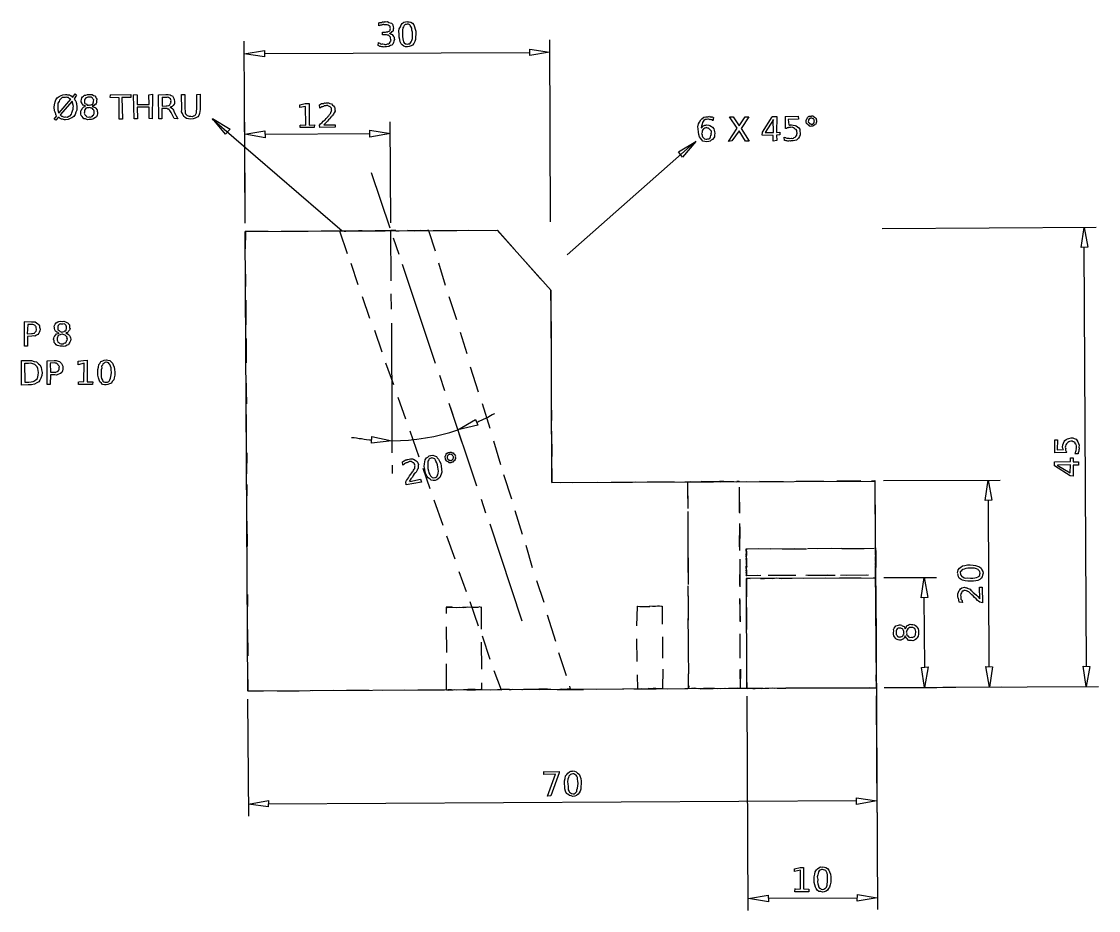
# Model space of a CAD drawing. Header units: millimetres. Extents: x -1 to 471, y -1 to 401.
# Drawn here: x 142 to 275.3, y 167.5 to 277.5 of the extents above; entities that cross this region are included whole.
import ezdxf

# ---------------------------------------------------------------- set-up
doc = ezdxf.new("R2010")
doc.units = ezdxf.units.MM

msp = doc.modelspace()

# ---------------------------------------------------------------- linework, layer by layer
for points in [[(187.55, 276.03), (187.66, 276.02), (187.77, 275.93), (187.9, 275.88), (187.97, 275.75), (188.06, 275.64), (188.14, 275.55), (188.14, 275.4), (188.19, 275.25), (188.13, 275.05), (188.08, 274.91), (187.99, 274.7), (187.88, 274.56), (187.69, 274.52), (187.51, 274.4), (187.22, 274.37), (187, 274.34), (186.9, 274.33), (186.8, 274.36), (186.74, 274.35), (186.62, 274.35), (186.51, 274.39), (186.37, 274.42), (186.32, 274.43), (186.17, 274.51), (186.22, 274.9), (186.27, 274.84), (186.36, 274.81), (186.47, 274.75), (186.57, 274.7), (186.65, 274.72), (186.76, 274.71), (186.9, 274.67), (187, 274.66), (187.17, 274.66), (187.32, 274.75), (187.44, 274.75), (187.57, 274.83), (187.67, 274.95), (187.68, 275.02), (187.77, 275.16), (187.74, 275.27), (187.71, 275.43), (187.68, 275.54), (187.67, 275.58), (187.59, 275.69), (187.46, 275.79), (187.31, 275.8), (187.22, 275.86), (187.06, 275.83), (186.72, 275.85), (186.71, 276.16), (187.09, 276.19), (187.21, 276.21), (187.35, 276.2), (187.41, 276.27), (187.54, 276.3), (187.6, 276.34), (187.65, 276.44), (187.66, 276.51), (187.69, 276.62), (187.65, 276.72), (187.67, 276.87), (187.57, 276.94), (187.52, 276.97), (187.43, 277.04), (187.3, 277.1), (187.22, 277.1), (187.02, 277.09), (186.93, 277.1), (186.89, 277.13), (186.76, 277.13), (186.68, 277.1), (186.62, 277.04), (186.48, 277.03), (186.37, 277), (186.25, 276.96), (186.26, 277.32), (186.38, 277.38), (186.46, 277.39), (186.57, 277.37), (186.72, 277.44), (186.79, 277.46), (186.9, 277.42), (187, 277.49), (187.1, 277.46), (187.32, 277.48), (187.49, 277.39), (187.65, 277.34), (187.81, 277.27), (187.96, 277.15), (187.99, 277.02), (188.05, 276.83), (188.09, 276.66), (188.05, 276.55), (188.05, 276.48), (188.01, 276.39), (187.91, 276.23), (187.84, 276.2), (187.77, 276.08), (187.65, 276.05), (187.56, 276.02)], [(189.79, 277.47), (190.03, 277.45), (190.23, 277.4), (190.41, 277.27), (190.58, 277.07), (190.69, 276.85), (190.74, 276.56), (190.84, 276.29), (190.82, 275.93), (190.81, 275.54), (190.79, 275.27), (190.72, 275.01), (190.6, 274.78), (190.43, 274.57), (190.25, 274.48), (190.02, 274.42), (189.8, 274.36), (189.57, 274.36), (189.36, 274.43), (189.16, 274.6), (189.04, 274.75), (188.9, 274.96), (188.85, 275.25), (188.76, 275.57), (188.79, 275.91), (188.75, 276.29), (188.79, 276.59), (188.92, 276.85), (189.02, 277.1), (189.15, 277.26), (189.35, 277.4), (189.54, 277.44), (189.81, 277.48)], [(189.77, 277.17), (189.65, 277.11), (189.52, 277.11), (189.38, 277), (189.32, 276.83), (189.24, 276.69), (189.19, 276.44), (189.2, 276.18), (189.17, 275.89), (189.19, 275.65), (189.23, 275.36), (189.26, 275.16), (189.31, 274.99), (189.39, 274.85), (189.55, 274.75), (189.63, 274.71), (189.82, 274.68), (189.94, 274.73), (190.09, 274.73), (190.19, 274.85), (190.26, 274.96), (190.34, 275.16), (190.41, 275.4), (190.41, 275.66), (190.43, 275.92), (190.41, 276.19), (190.35, 276.43), (190.33, 276.68), (190.23, 276.87), (190.15, 276.99), (190.08, 277.1), (189.93, 277.16), (189.79, 277.18)], [(169.72, 252.53), (169.61, 275.04)], [(207.5, 252.72), (207.42, 275.22)], [(172.15, 273.54), (204.92, 273.67)], [(146.38, 265.87), (146.3, 265.96), (146.27, 266.06), (146.24, 266.15), (146.2, 266.28), (146.12, 266.45), (146.13, 266.58), (146.06, 266.76), (146.06, 266.9), (146.11, 267.2), (146.18, 267.56), (146.27, 267.82), (146.45, 268.04), (146.69, 268.2), (146.93, 268.35), (147.15, 268.43), (147.48, 268.45), (147.61, 268.47), (147.71, 268.4), (147.87, 268.43), (147.96, 268.41), (148.08, 268.3), (148.19, 268.32), (148.26, 268.22), (148.38, 268.14), (148.68, 268.54), (148.85, 268.36), (148.54, 267.93), (148.62, 267.86), (148.68, 267.71), (148.75, 267.65), (148.78, 267.46), (148.84, 267.34), (148.86, 267.23), (148.87, 267.03), (148.89, 266.93), (148.87, 266.53), (148.77, 266.27), (148.68, 265.99), (148.51, 265.75), (148.26, 265.57), (148.07, 265.48), (147.81, 265.37), (147.48, 265.34), (147.36, 265.33), (147.25, 265.35), (147.12, 265.4), (147, 265.4), (146.92, 265.43), (146.82, 265.49), (146.7, 265.6), (146.57, 265.61), (146.29, 265.28), (146.07, 265.42), (146.39, 265.82)], [(148.14, 267.88), (148.05, 267.9), (147.98, 267.97), (147.88, 267.99), (147.83, 268.07), (147.77, 268.07), (147.67, 268.1), (147.56, 268.15), (147.44, 268.09), (147.26, 268.1), (147.08, 268.07), (146.93, 267.95), (146.74, 267.77), (146.69, 267.58), (146.55, 267.38), (146.55, 267.19), (146.51, 266.88), (146.54, 266.76), (146.53, 266.65), (146.54, 266.56), (146.56, 266.45), (146.56, 266.37), (146.59, 266.32), (146.64, 266.19), (146.68, 266.18), (148.14, 267.89)], [(149.99, 267.03), (149.86, 267.04), (149.77, 267.09), (149.67, 267.15), (149.57, 267.26), (149.51, 267.36), (149.49, 267.43), (149.43, 267.55), (149.42, 267.69), (149.46, 267.84), (149.48, 268.03), (149.59, 268.17), (149.71, 268.25), (149.81, 268.37), (150, 268.39), (150.21, 268.44), (150.38, 268.47), (150.63, 268.46), (150.78, 268.44), (150.96, 268.35), (151.12, 268.3), (151.23, 268.15), (151.26, 268.01), (151.35, 267.9), (151.33, 267.67), (151.33, 267.55), (151.31, 267.43), (151.27, 267.35), (151.21, 267.23), (151.12, 267.21), (151.02, 267.11), (150.92, 267.09), (150.78, 267.01), (150.92, 266.98), (151.04, 266.88), (151.16, 266.84), (151.25, 266.78), (151.36, 266.62), (151.4, 266.56), (151.4, 266.38), (151.44, 266.27), (151.42, 266.07), (151.4, 265.9), (151.3, 265.69), (151.18, 265.6), (150.99, 265.5), (150.85, 265.42), (150.68, 265.38), (150.39, 265.38), (150.2, 265.34), (149.97, 265.44), (149.76, 265.47), (149.65, 265.59), (149.53, 265.74), (149.43, 265.88), (149.37, 266.03), (149.39, 266.24), (149.36, 266.39), (149.43, 266.53), (149.49, 266.62), (149.54, 266.74), (149.62, 266.81), (149.75, 266.92), (149.88, 266.98), (149.96, 266.98)], [(149.87, 267.65), (149.82, 267.58), (149.85, 267.44), (149.89, 267.33), (150, 267.31), (150.07, 267.25), (150.17, 267.16), (150.31, 267.13), (150.37, 267.18), (150.51, 267.16), (150.62, 267.18), (150.75, 267.22), (150.84, 267.27), (150.89, 267.36), (150.9, 267.42), (150.93, 267.57), (150.95, 267.65), (150.97, 267.79), (150.89, 267.89), (150.85, 267.94), (150.82, 267.99), (150.76, 268.05), (150.65, 268.12), (150.54, 268.12), (150.38, 268.13), (150.25, 268.14), (150.14, 268.09), (150.05, 268.06), (150, 268.03), (149.95, 267.94), (149.88, 267.88), (149.83, 267.74), (149.81, 267.68)], [(153.01, 268.42), (155.57, 268.47), (155.57, 268.1), (154.47, 268.08), (154.52, 265.42), (154.1, 265.4), (154.1, 268.06), (153, 268.08), (153.03, 268.4)], [(155.9, 268.48), (156.33, 268.43), (156.33, 267.24), (157.83, 267.21), (157.8, 268.43), (158.24, 268.49), (158.21, 265.45), (157.84, 265.48), (157.82, 266.88), (156.34, 266.9), (156.38, 265.46), (155.96, 265.47), (155.9, 268.42)], [(160.43, 266.84), (160.5, 266.88), (160.6, 266.78), (160.66, 266.76), (160.7, 266.72), (160.77, 266.63), (160.86, 266.53), (160.87, 266.39), (160.94, 266.29), (161.39, 265.45), (160.92, 265.5), (160.54, 266.24), (160.49, 266.34), (160.41, 266.48), (160.31, 266.58), (160.29, 266.65), (160.16, 266.66), (160.07, 266.72), (159.96, 266.71), (159.88, 266.73), (159.42, 266.74), (159.41, 265.47), (159.05, 265.44), (158.99, 268.43), (159.91, 268.46), (160.18, 268.44), (160.42, 268.42), (160.56, 268.33), (160.71, 268.29), (160.8, 268.15), (160.9, 267.98), (160.92, 267.84), (160.97, 267.58), (160.96, 267.47), (160.96, 267.32), (160.91, 267.25), (160.81, 267.11), (160.76, 267.07), (160.66, 266.97), (160.56, 266.94), (160.43, 266.91)], [(159.46, 268.11), (159.45, 267.03), (159.94, 267.06), (160.07, 267.07), (160.22, 267.11), (160.31, 267.12), (160.41, 267.17), (160.44, 267.26), (160.49, 267.35), (160.56, 267.47), (160.52, 267.59), (160.55, 267.73), (160.51, 267.82), (160.46, 267.93), (160.35, 268.02), (160.27, 268.07), (160.18, 268.08), (160.1, 268.13), (159.98, 268.1), (159.46, 268.1)], [(161.82, 268.48), (162.24, 268.48), (162.26, 266.67), (162.27, 266.45), (162.27, 266.21), (162.33, 266.07), (162.45, 265.93), (162.54, 265.88), (162.66, 265.83), (162.79, 265.76), (163.01, 265.77), (163.2, 265.74), (163.33, 265.83), (163.47, 265.88), (163.58, 265.94), (163.67, 266.12), (163.7, 266.21), (163.7, 266.44), (163.75, 266.65), (163.75, 268.47), (164.16, 268.52), (164.13, 266.6), (164.09, 266.35), (164.08, 266.11), (163.99, 265.88), (163.86, 265.7), (163.68, 265.6), (163.53, 265.53), (163.28, 265.44), (162.98, 265.4), (162.71, 265.45), (162.47, 265.51), (162.3, 265.6), (162.17, 265.72), (162.04, 265.9), (161.95, 266.11), (161.83, 266.3), (161.86, 266.6), (161.82, 268.46)], [(148.3, 267.65), (146.81, 265.96), (146.88, 265.89), (146.99, 265.8), (147.08, 265.8), (147.13, 265.75), (147.22, 265.67), (147.28, 265.68), (147.41, 265.67), (147.5, 265.7), (147.7, 265.67), (147.9, 265.76), (148.07, 265.83), (148.21, 266.03), (148.26, 266.19), (148.34, 266.42), (148.42, 266.63), (148.43, 266.87), (148.45, 267.03), (148.41, 267.12), (148.38, 267.19), (148.42, 267.29), (148.34, 267.43), (148.34, 267.46), (148.3, 267.58), (148.28, 267.63)], [(150.4, 266.81), (150.23, 266.83), (150.11, 266.83), (150.07, 266.75), (149.94, 266.69), (149.89, 266.57), (149.84, 266.52), (149.82, 266.37), (149.81, 266.27), (149.79, 266.16), (149.81, 266.05), (149.9, 265.89), (149.98, 265.85), (150.02, 265.79), (150.13, 265.7), (150.3, 265.67), (150.44, 265.71), (150.54, 265.65), (150.67, 265.71), (150.79, 265.74), (150.88, 265.85), (150.93, 265.91), (150.98, 266.03), (151.03, 266.1), (151.02, 266.28), (151.03, 266.39), (150.97, 266.52), (150.92, 266.59), (150.83, 266.72), (150.76, 266.75), (150.65, 266.77), (150.51, 266.84), (150.38, 266.82)], [(176.53, 264.72), (177.21, 264.68), (177.19, 266.98), (176.49, 266.87), (176.49, 267.19), (177.15, 267.35), (177.62, 267.34), (177.62, 264.67), (178.28, 264.7), (178.24, 264.39), (176.51, 264.37), (176.54, 264.67)], [(179.47, 264.69), (180.87, 264.71), (180.85, 264.4), (178.95, 264.38), (178.91, 264.68), (179.04, 264.84), (179.25, 265.01), (179.37, 265.15), (179.6, 265.31), (179.74, 265.51), (179.93, 265.71), (179.99, 265.78), (180.06, 265.84), (180.17, 266), (180.26, 266.09), (180.33, 266.18), (180.33, 266.27), (180.36, 266.3), (180.38, 266.43), (180.44, 266.43), (180.41, 266.52), (180.41, 266.69), (180.38, 266.78), (180.35, 266.82), (180.23, 266.92), (180.15, 266.97), (180.04, 267.01), (179.95, 267.09), (179.79, 267.11), (179.7, 267.07), (179.61, 267.04), (179.5, 267.05), (179.42, 266.98), (179.28, 266.94), (179.21, 266.92), (179.08, 266.87), (178.95, 266.79), (178.93, 267.2), (179.04, 267.27), (179.16, 267.33), (179.32, 267.34), (179.4, 267.34), (179.54, 267.42), (179.64, 267.39), (179.74, 267.43), (179.78, 267.45), (180.01, 267.43), (180.21, 267.33), (180.4, 267.31), (180.54, 267.16), (180.64, 267.05), (180.75, 266.89), (180.8, 266.78), (180.82, 266.56), (180.84, 266.46), (180.84, 266.4), (180.76, 266.29), (180.77, 266.2), (180.7, 266.16), (180.64, 266.04), (180.57, 265.91), (180.49, 265.85), (180.46, 265.8), (180.41, 265.69), (180.29, 265.6), (180.22, 265.48), (180.04, 265.34), (179.89, 265.17), (179.7, 264.94), (179.44, 264.7)], [(165.64, 265.46), (181.7, 251.58)], [(227.66, 265.62), (227.6, 265.22), (227.59, 265.28), (227.51, 265.33), (227.41, 265.34), (227.31, 265.38), (227.23, 265.34), (227.18, 265.37), (227.05, 265.41), (226.98, 265.4), (226.81, 265.36), (226.66, 265.35), (226.49, 265.23), (226.4, 265.12), (226.32, 264.99), (226.26, 264.8), (226.2, 264.56), (226.15, 264.33), (226.25, 264.36), (226.26, 264.43), (226.35, 264.54), (226.45, 264.58), (226.52, 264.62), (226.62, 264.66), (226.73, 264.68), (226.84, 264.7), (227.09, 264.66), (227.22, 264.61), (227.41, 264.49), (227.56, 264.4), (227.71, 264.22), (227.77, 264.05), (227.81, 263.85), (227.84, 263.67), (227.81, 263.42), (227.79, 263.22), (227.7, 263.09), (227.57, 262.89), (227.4, 262.79), (227.25, 262.68), (227.08, 262.65), (226.84, 262.59), (226.6, 262.65), (226.34, 262.7), (226.21, 262.85), (226.07, 263.04), (225.94, 263.22), (225.85, 263.51), (225.8, 263.81), (225.76, 264.2), (225.75, 264.48), (225.81, 264.82), (225.93, 265.05), (226.11, 265.34), (226.24, 265.47), (226.46, 265.65), (226.74, 265.7), (226.99, 265.71), (227.1, 265.72), (227.16, 265.76), (227.21, 265.71), (227.29, 265.7), (227.41, 265.71), (227.45, 265.64), (227.55, 265.68), (227.64, 265.6)], [(229.67, 265.7), (230.1, 265.69), (230.86, 264.57), (231.6, 265.68), (232.04, 265.69), (231.08, 264.27), (232.08, 262.7), (231.65, 262.7), (230.84, 263.97), (229.96, 262.71), (229.54, 262.66), (230.61, 264.31), (229.66, 265.7)], [(234.94, 265.75), (235.5, 265.74), (235.48, 263.77), (235.89, 263.8), (235.88, 263.45), (235.49, 263.42), (235.52, 262.76), (235.07, 262.69), (235.05, 263.4), (233.7, 263.43), (233.75, 263.82), (234.95, 265.7)], [(235.11, 265.35), (234.05, 263.75), (235.1, 263.77), (235.07, 265.38)], [(236.56, 265.72), (238.14, 265.77), (238.2, 265.42), (236.93, 265.37), (236.98, 264.69), (237.01, 264.7), (237.02, 264.71), (237.1, 264.67), (237.17, 264.68), (237.17, 264.69), (237.19, 264.7), (237.27, 264.69), (237.33, 264.7), (237.53, 264.68), (237.78, 264.64), (237.91, 264.57), (238.08, 264.44), (238.23, 264.33), (238.34, 264.16), (238.36, 263.91), (238.41, 263.69), (238.39, 263.49), (238.32, 263.26), (238.21, 263.07), (238.1, 262.97), (237.95, 262.8), (237.74, 262.75), (237.52, 262.71), (237.25, 262.71), (237.19, 262.67), (237.06, 262.71), (236.94, 262.69), (236.86, 262.68), (236.76, 262.73), (236.65, 262.73), (236.55, 262.77), (236.45, 262.78), (236.44, 263.2), (236.58, 263.15), (236.63, 263.11), (236.77, 263.06), (236.81, 263.04), (236.96, 263.05), (237.01, 263.05), (237.12, 263), (237.27, 263.05), (237.42, 263.01), (237.58, 263.06), (237.66, 263.13), (237.8, 263.17), (237.87, 263.28), (237.97, 263.42), (237.99, 263.55), (238.02, 263.69), (237.97, 263.87), (237.97, 263.99), (237.91, 264.12), (237.8, 264.18), (237.71, 264.27), (237.58, 264.35), (237.41, 264.4), (237.22, 264.39), (237.17, 264.4), (237.09, 264.38), (236.97, 264.38), (236.93, 264.35), (236.82, 264.34), (236.72, 264.26), (236.65, 264.26), (236.57, 264.25), (236.59, 265.75)], [(239.77, 265.84), (239.84, 265.8), (239.89, 265.82), (239.95, 265.81), (240.05, 265.73), (240.12, 265.71), (240.11, 265.67), (240.19, 265.65), (240.23, 265.62), (240.29, 265.57), (240.3, 265.53), (240.38, 265.49), (240.38, 265.42), (240.43, 265.37), (240.39, 265.28), (240.43, 265.25), (240.41, 265.2), (240.44, 265.07), (240.39, 264.95), (240.32, 264.79), (240.21, 264.73), (240.16, 264.66), (240.03, 264.59), (239.91, 264.56), (239.75, 264.55), (239.65, 264.52), (239.52, 264.6), (239.45, 264.65), (239.32, 264.73), (239.28, 264.84), (239.18, 264.88), (239.14, 265.06), (239.13, 265.17), (239.15, 265.26), (239.22, 265.43), (239.27, 265.49), (239.31, 265.62), (239.44, 265.73), (239.53, 265.79), (239.64, 265.79), (239.75, 265.78)], [(239.8, 265.55), (239.69, 265.55), (239.64, 265.5), (239.56, 265.5), (239.51, 265.44), (239.44, 265.34), (239.43, 265.32), (239.42, 265.21), (239.38, 265.14), (239.4, 265.1), (239.45, 265), (239.5, 264.96), (239.54, 264.9), (239.54, 264.85), (239.64, 264.82), (239.68, 264.82), (239.76, 264.8), (239.89, 264.79), (239.96, 264.81), (240.03, 264.83), (240.07, 264.92), (240.13, 264.96), (240.14, 265.03), (240.14, 265.12), (240.19, 265.19), (240.14, 265.25), (240.15, 265.33), (240.09, 265.37), (240.04, 265.43), (239.99, 265.47), (239.93, 265.5), (239.83, 265.54), (239.81, 265.57)], [(169.72, 252.52), (169.69, 265.02)], [(187.76, 252.58), (187.65, 265.09)], [(226.82, 264.37), (226.72, 264.35), (226.6, 264.28), (226.48, 264.21), (226.41, 264.19), (226.31, 264.03), (226.28, 263.96), (226.27, 263.77), (226.2, 263.61), (226.27, 263.51), (226.29, 263.36), (226.3, 263.24), (226.41, 263.15), (226.47, 263.05), (226.58, 262.98), (226.72, 262.94), (226.85, 262.92), (226.97, 262.99), (227.11, 262.99), (227.2, 263.06), (227.27, 263.11), (227.32, 263.24), (227.35, 263.39), (227.44, 263.5), (227.39, 263.62), (227.42, 263.82), (227.41, 263.92), (227.32, 264.04), (227.24, 264.14), (227.15, 264.22), (227.05, 264.29), (226.97, 264.31), (226.83, 264.35)], [(172.2, 263.56), (185.19, 263.63)], [(225.47, 262.69), (209.58, 248.63)], [(185.32, 258.82), (187.63, 251.95)], [(248.56, 251.89), (275.05, 252.03)], [(170.04, 194.67), (169.7, 251.52)], [(169.71, 251.49), (200.95, 251.68)], [(169.75, 251.48), (169.71, 249.38)], [(169.72, 251.55), (172.54, 251.55)], [(174.17, 251.56), (177.46, 251.55)], [(179.13, 251.59), (182.19, 251.58)], [(181.32, 251.58), (181.53, 251.59), (181.98, 251.55), (182.16, 251.55)], [(181.38, 251.58), (182.32, 248.79)], [(184.21, 251.57), (183.72, 251.61), (182.73, 251.55), (181.95, 251.54), (181.48, 251.6), (181.43, 251.55)], [(183.61, 251.59), (186.59, 251.61)], [(183.78, 251.61), (184.97, 251.58), (186.28, 251.58), (187.05, 251.59)], [(188.38, 251.64), (187.74, 251.62), (186.34, 251.59), (185.81, 251.61)], [(187.71, 251.61), (187.75, 245.42)], [(188.02, 250.73), (188.73, 248.71)], [(188.3, 251.6), (191.42, 251.62)], [(188.42, 251.6), (188.76, 251.59), (189.75, 251.64), (190.66, 251.61), (191.21, 251.63)], [(192.44, 251.62), (192.27, 251.63), (191.94, 251.6), (191.41, 251.65), (190.65, 251.59), (189.83, 251.62)], [(192.42, 251.65), (193.22, 249.11)], [(193, 251.63), (195.89, 251.64)], [(197.41, 251.67), (200.75, 251.65)], [(200.91, 251.67), (207.57, 244.2)], [(200.93, 251.66), (203.14, 249.2)], [(273.84, 197.7), (273.53, 249.57)], [(204.05, 248.16), (206.25, 245.67)], [(169.73, 247.81), (169.77, 244.72)], [(182.79, 247.58), (183.66, 244.93)], [(189.16, 247.47), (193.24, 235.22)], [(193.65, 247.62), (194.46, 244.88)], [(207.6, 241.67), (207.55, 244.19)], [(207.68, 220.46), (207.59, 244.22)], [(169.78, 243), (169.79, 239.95)], [(184.2, 243.45), (185.12, 240.78)], [(187.75, 243.79), (187.78, 241.89)], [(194.9, 243.46), (195.85, 240.61)], [(142.36, 240.35), (143.28, 240.34), (143.51, 240.33), (143.74, 240.31), (143.89, 240.21), (144.07, 240.07), (144.13, 240), (144.25, 239.84), (144.27, 239.65), (144.33, 239.43), (144.32, 239.23), (144.21, 239.02), (144.16, 238.91), (144.04, 238.77), (143.88, 238.69), (143.7, 238.56), (143.5, 238.58), (143.32, 238.54), (142.78, 238.52), (142.76, 237.32), (142.4, 237.33), (142.4, 240.32)], [(142.8, 240.01), (142.74, 238.86), (143.27, 238.89), (143.4, 238.9), (143.55, 238.91), (143.66, 238.93), (143.7, 239), (143.82, 239.12), (143.85, 239.18), (143.9, 239.33), (143.87, 239.41), (143.85, 239.57), (143.85, 239.71), (143.76, 239.79), (143.74, 239.87), (143.64, 239.9), (143.56, 239.95), (143.45, 240), (143.29, 240), (142.8, 239.98)], [(146.63, 238.95), (146.56, 239.01), (146.42, 239.06), (146.3, 239.13), (146.25, 239.18), (146.19, 239.25), (146.17, 239.35), (146.1, 239.52), (146.13, 239.61), (146.09, 239.78), (146.16, 239.96), (146.22, 240.05), (146.34, 240.19), (146.52, 240.32), (146.67, 240.38), (146.85, 240.4), (147.09, 240.38), (147.27, 240.41), (147.46, 240.32), (147.65, 240.26), (147.79, 240.18), (147.85, 240.09), (147.98, 239.97), (147.98, 239.78), (147.99, 239.59), (148.04, 239.5), (148, 239.37), (147.97, 239.28), (147.86, 239.16), (147.81, 239.1), (147.71, 239.01), (147.57, 238.98), (147.5, 238.93), (147.6, 238.89), (147.7, 238.87), (147.84, 238.76), (147.96, 238.65), (148.01, 238.57), (148.05, 238.49), (148.08, 238.33), (148.13, 238.2), (148.09, 237.99), (148, 237.81), (147.94, 237.68), (147.83, 237.5), (147.68, 237.44), (147.49, 237.32), (147.27, 237.28), (147.1, 237.32), (146.8, 237.33), (146.66, 237.37), (146.46, 237.4), (146.31, 237.49), (146.2, 237.65), (146.09, 237.79), (146.07, 237.97), (146.01, 238.17), (146.04, 238.3), (146.09, 238.47), (146.16, 238.54), (146.19, 238.69), (146.27, 238.73), (146.36, 238.86), (146.51, 238.89), (146.69, 238.93)], [(146.52, 239.56), (146.54, 239.48), (146.55, 239.34), (146.6, 239.29), (146.68, 239.24), (146.76, 239.18), (146.82, 239.15), (146.96, 239.1), (147.03, 239.06), (147.16, 239.11), (147.31, 239.12), (147.38, 239.2), (147.5, 239.21), (147.57, 239.29), (147.56, 239.38), (147.61, 239.47), (147.62, 239.62), (147.61, 239.7), (147.56, 239.82), (147.55, 239.86), (147.5, 239.92), (147.38, 240.04), (147.31, 240.07), (147.15, 240.06), (147.06, 240.05), (146.92, 240.05), (146.81, 240.08), (146.73, 240.03), (146.66, 239.95), (146.57, 239.87), (146.51, 239.77), (146.55, 239.67), (146.51, 239.57)], [(187.81, 240.16), (187.85, 227.35)], [(207.61, 237.01), (207.61, 240.38)], [(147.09, 238.8), (146.92, 238.77), (146.82, 238.71), (146.67, 238.69), (146.59, 238.64), (146.51, 238.52), (146.5, 238.43), (146.44, 238.29), (146.45, 238.2), (146.44, 238.04), (146.48, 237.96), (146.55, 237.82), (146.61, 237.78), (146.68, 237.73), (146.78, 237.66), (146.94, 237.62), (147.09, 237.6), (147.24, 237.62), (147.3, 237.68), (147.45, 237.71), (147.51, 237.74), (147.59, 237.88), (147.62, 237.96), (147.69, 238.04), (147.71, 238.22), (147.66, 238.33), (147.67, 238.43), (147.61, 238.51), (147.51, 238.6), (147.43, 238.67), (147.3, 238.72), (147.17, 238.76), (147.06, 238.8)], [(185.71, 239.29), (186.63, 236.6)], [(196.32, 239.04), (197.14, 236.41)], [(169.83, 238.28), (169.82, 235.26)], [(142.04, 235.53), (142.87, 235.53), (143.26, 235.53), (143.62, 235.42), (143.89, 235.36), (144.12, 235.14), (144.29, 234.99), (144.46, 234.72), (144.52, 234.4), (144.58, 234.06), (144.53, 233.7), (144.44, 233.36), (144.3, 233.12), (144.16, 232.9), (143.93, 232.77), (143.65, 232.6), (143.29, 232.54), (142.87, 232.55), (142.05, 232.49), (142.04, 235.53)], [(142.41, 235.22), (142.46, 232.87), (142.96, 232.88), (143.23, 232.89), (143.46, 232.93), (143.66, 233.03), (143.85, 233.18), (144, 233.3), (144.07, 233.52), (144.09, 233.74), (144.12, 234.05), (144.11, 234.29), (144.04, 234.57), (143.97, 234.77), (143.82, 234.91), (143.67, 235.05), (143.44, 235.13), (143.19, 235.2), (142.91, 235.19), (142.43, 235.17)], [(145.23, 235.51), (146.09, 235.56), (146.31, 235.54), (146.56, 235.46), (146.75, 235.42), (146.87, 235.29), (147, 235.19), (147.08, 235.01), (147.13, 234.83), (147.14, 234.67), (147.14, 234.47), (147.09, 234.25), (147.01, 234.07), (146.87, 233.95), (146.72, 233.9), (146.55, 233.82), (146.36, 233.74), (146.14, 233.78), (145.61, 233.78), (145.59, 232.57), (145.22, 232.56), (145.23, 235.52)], [(145.6, 235.18), (145.64, 234.09), (146.14, 234.08), (146.22, 234.07), (146.38, 234.14), (146.47, 234.17), (146.58, 234.23), (146.61, 234.34), (146.7, 234.4), (146.69, 234.49), (146.7, 234.67), (146.73, 234.81), (146.67, 234.9), (146.59, 234.96), (146.52, 235.08), (146.48, 235.11), (146.37, 235.2), (146.24, 235.21), (146.13, 235.24), (145.6, 235.2)], [(149.13, 232.89), (149.75, 232.93), (149.78, 235.2), (149.06, 235.02), (149.04, 235.45), (149.72, 235.56), (150.18, 235.57), (150.15, 232.89), (150.86, 232.89), (150.84, 232.57), (149.1, 232.58), (149.1, 232.91)], [(152.54, 235.62), (152.73, 235.6), (152.96, 235.54), (153.15, 235.38), (153.29, 235.2), (153.36, 235), (153.49, 234.72), (153.55, 234.45), (153.58, 234.11), (153.57, 233.72), (153.49, 233.38), (153.44, 233.17), (153.27, 232.93), (153.18, 232.73), (152.93, 232.64), (152.73, 232.57), (152.51, 232.53), (152.3, 232.55), (152.06, 232.58), (151.92, 232.73), (151.73, 232.9), (151.66, 233.15), (151.56, 233.4), (151.47, 233.72), (151.47, 234.05), (151.48, 234.41), (151.55, 234.71), (151.6, 235.04), (151.72, 235.19), (151.85, 235.42), (152.08, 235.51), (152.25, 235.57), (152.5, 235.61)], [(152.48, 235.32), (152.35, 235.3), (152.26, 235.21), (152.1, 235.12), (152.05, 234.97), (151.95, 234.85), (151.96, 234.59), (151.88, 234.39), (151.89, 234.07), (151.89, 233.8), (151.91, 233.51), (151.95, 233.32), (152.06, 233.13), (152.1, 232.98), (152.24, 232.92), (152.34, 232.85), (152.5, 232.86), (152.67, 232.86), (152.83, 232.95), (152.9, 233), (152.96, 233.17), (153.03, 233.35), (153.08, 233.57), (153.12, 233.76), (153.17, 234.04), (153.13, 234.39), (153.14, 234.63), (153.06, 234.83), (152.96, 235.04), (152.9, 235.12), (152.78, 235.25), (152.68, 235.31), (152.5, 235.32)], [(187.08, 235.26), (188.08, 232.56)], [(197.58, 234.78), (198.56, 231.67)], [(207.62, 232.26), (207.61, 235.66)], [(169.79, 233.64), (169.86, 230.18)], [(193.76, 233.71), (194.37, 231.82)], [(188.6, 230.99), (189.57, 228.31)], [(207.65, 228.14), (207.64, 230.75)], [(194.91, 230.25), (198.36, 220.05)], [(195.09, 229.8), (196.48, 225.53)], [(199.04, 230.23), (199.99, 227.17)], [(169.83, 228.85), (169.85, 225.59)], [(187.87, 228.61), (187.88, 224.13)], [(198.37, 227.89), (198.63, 228.03), (198.96, 228.15), (199.19, 228.3), (199.48, 228.41), (199.76, 228.54), (200.07, 228.72), (200.3, 228.86), (200.6, 229)], [(187.86, 225.62), (188.93, 225.64), (189.92, 225.67), (190.97, 225.83), (192.04, 225.98), (193.05, 226.15), (194.04, 226.37), (195.04, 226.63), (196.04, 226.95)], [(190.11, 226.83), (191.19, 223.62)], [(207.7, 223.68), (207.65, 226.79)], [(182.87, 226.03), (183.2, 226.02), (183.5, 225.96), (183.82, 225.88), (184.1, 225.89), (184.43, 225.82), (184.72, 225.77), (185.09, 225.73), (185.35, 225.71)], [(187.88, 226.1), (187.87, 224.31)], [(200.43, 225.59), (201.32, 222.69)], [(269.9, 224.13), (269.9, 225.73), (270.23, 225.74), (270.19, 224.48), (270.98, 224.52), (270.95, 224.57), (270.95, 224.58), (270.91, 224.64), (270.91, 224.71), (270.9, 224.7), (270.88, 224.79), (270.88, 224.8), (270.85, 224.84), (270.91, 225.1), (270.99, 225.31), (271.06, 225.51), (271.15, 225.64), (271.3, 225.75), (271.48, 225.85), (271.67, 225.91), (271.92, 225.96), (272.16, 225.96), (272.32, 225.91), (272.54, 225.82), (272.66, 225.69), (272.78, 225.47), (272.85, 225.29), (272.92, 225.08), (272.9, 224.83), (272.91, 224.71), (272.92, 224.6), (272.9, 224.49), (272.89, 224.4), (272.87, 224.3), (272.85, 224.25), (272.82, 224.13), (272.79, 224), (272.41, 223.98), (272.46, 224.08), (272.48, 224.2), (272.53, 224.29), (272.55, 224.41), (272.55, 224.46), (272.59, 224.6), (272.56, 224.69), (272.59, 224.79), (272.58, 224.98), (272.57, 225.13), (272.45, 225.25), (272.44, 225.38), (272.27, 225.46), (272.2, 225.46), (272.08, 225.56), (271.88, 225.58), (271.73, 225.53), (271.66, 225.5), (271.54, 225.41), (271.44, 225.31), (271.35, 225.23), (271.28, 225.12), (271.23, 224.96), (271.21, 224.8), (271.25, 224.71), (271.26, 224.66), (271.24, 224.55), (271.25, 224.45), (271.28, 224.36), (271.31, 224.31), (271.37, 224.2), (271.4, 224.14), (269.91, 224.13)], [(169.91, 224.12), (169.87, 221.53)], [(195.02, 224.15), (195.08, 224.2), (195.13, 224.22), (195.19, 224.22), (195.28, 224.14), (195.34, 224.18), (195.34, 224.11), (195.44, 224.11), (195.45, 224.1), (195.53, 224.01), (195.55, 223.95), (195.6, 223.95), (195.68, 223.9), (195.68, 223.86), (195.7, 223.8), (195.74, 223.73), (195.7, 223.63), (195.76, 223.5), (195.76, 223.4), (195.67, 223.31), (195.66, 223.17), (195.55, 223.12), (195.43, 222.98), (195.32, 222.96), (195.17, 222.89), (195.05, 222.9), (194.96, 222.9), (194.85, 222.99), (194.72, 223.05), (194.6, 223.13), (194.6, 223.21), (194.5, 223.34), (194.49, 223.42), (194.45, 223.59), (194.46, 223.69), (194.54, 223.79), (194.59, 223.94), (194.68, 224.06), (194.77, 224.08), (194.84, 224.17), (194.99, 224.17)], [(195.05, 223.93), (194.95, 223.94), (194.89, 223.86), (194.85, 223.83), (194.77, 223.8), (194.76, 223.7), (194.73, 223.62), (194.73, 223.55), (194.73, 223.5), (194.74, 223.39), (194.78, 223.32), (194.83, 223.3), (194.91, 223.26), (194.92, 223.18), (195.02, 223.18), (195.09, 223.2), (195.14, 223.16), (195.23, 223.19), (195.31, 223.21), (195.36, 223.3), (195.41, 223.29), (195.44, 223.42), (195.51, 223.5), (195.48, 223.54), (195.5, 223.64), (195.46, 223.68), (195.41, 223.74), (195.39, 223.81), (195.31, 223.89), (195.23, 223.91), (195.23, 223.96), (195.09, 223.9), (195.01, 223.93)], [(187.91, 222.59), (187.89, 221.58)], [(190.08, 220.58), (191.43, 220.87), (191.53, 220.47), (189.64, 220.17), (189.59, 220.54), (189.68, 220.68), (189.79, 220.86), (189.91, 221.04), (190.07, 221.26), (190.23, 221.47), (190.32, 221.65), (190.44, 221.77), (190.51, 221.86), (190.55, 221.96), (190.62, 222.08), (190.7, 222.16), (190.7, 222.27), (190.71, 222.34), (190.73, 222.42), (190.75, 222.52), (190.7, 222.61), (190.71, 222.66), (190.64, 222.81), (190.59, 222.9), (190.51, 222.9), (190.37, 222.97), (190.29, 223.05), (190.2, 223.04), (190.03, 223.03), (189.96, 222.97), (189.87, 222.97), (189.73, 222.89), (189.65, 222.9), (189.55, 222.84), (189.44, 222.75), (189.35, 222.66), (189.24, 222.59), (189.18, 222.99), (189.31, 223.1), (189.41, 223.11), (189.52, 223.2), (189.58, 223.26), (189.72, 223.26), (189.78, 223.28), (189.86, 223.31), (189.99, 223.32), (190.16, 223.38), (190.42, 223.37), (190.55, 223.35), (190.76, 223.21), (190.86, 223.11), (191, 223.03), (191.07, 222.87), (191.15, 222.69), (191.12, 222.55), (191.11, 222.48), (191.12, 222.41), (191.14, 222.29), (191.11, 222.2), (191.05, 222.11), (190.99, 221.99), (190.96, 221.88), (190.9, 221.81), (190.86, 221.73), (190.78, 221.66), (190.64, 221.52), (190.52, 221.33), (190.41, 221.11), (190.22, 220.91), (190.03, 220.57)], [(192.66, 223.8), (192.94, 223.83), (193.14, 223.74), (193.38, 223.65), (193.49, 223.51), (193.66, 223.34), (193.78, 223.07), (193.91, 222.79), (193.98, 222.45), (194.03, 222.08), (194.05, 221.74), (193.97, 221.48), (193.9, 221.27), (193.8, 221.06), (193.61, 220.9), (193.45, 220.79), (193.24, 220.7), (192.98, 220.69), (192.72, 220.74), (192.59, 220.86), (192.37, 221.02), (192.22, 221.21), (192.08, 221.47), (192, 221.73), (191.94, 222.08), (191.88, 222.43), (191.9, 222.76), (191.95, 223.02), (191.99, 223.26), (192.14, 223.5), (192.3, 223.6), (192.49, 223.73), (192.68, 223.8)], [(192.77, 223.47), (192.62, 223.41), (192.48, 223.34), (192.43, 223.26), (192.34, 223.07), (192.33, 222.91), (192.3, 222.68), (192.31, 222.47), (192.34, 222.16), (192.42, 221.88), (192.45, 221.66), (192.57, 221.45), (192.66, 221.27), (192.78, 221.13), (192.85, 221.07), (192.99, 221.04), (193.19, 221.07), (193.26, 221.08), (193.45, 221.16), (193.49, 221.27), (193.55, 221.41), (193.58, 221.59), (193.66, 221.84), (193.58, 222.11), (193.57, 222.36), (193.5, 222.62), (193.43, 222.9), (193.33, 223.09), (193.28, 223.23), (193.18, 223.36), (193.05, 223.43), (192.93, 223.47), (192.72, 223.5)], [(269.89, 222.53), (269.86, 223.02), (271.84, 223.06), (271.86, 223.49), (272.18, 223.5), (272.2, 223.01), (272.86, 223.01), (272.86, 222.61), (272.2, 222.61), (272.18, 221.25), (271.83, 221.29), (269.87, 222.5)], [(270.21, 222.61), (271.83, 221.64), (271.86, 222.64), (270.26, 222.61)], [(191.69, 222.21), (192.57, 219.69)], [(201.7, 221.44), (202.66, 218.44)], [(207.7, 220.44), (207.71, 222.16)], [(169.92, 220.18), (169.89, 217.34)], [(207.67, 220.43), (247.67, 220.63)], [(207.67, 220.47), (208.8, 220.46)], [(210.26, 220.45), (213.36, 220.5)], [(215.03, 220.49), (218.05, 220.54)], [(219.47, 220.51), (222.86, 220.53)], [(224.11, 220.51), (226.87, 220.53)], [(224.47, 220.54), (224.57, 220.53), (224.78, 220.58), (225.18, 220.53), (225.72, 220.53), (226.28, 220.57), (226.97, 220.54), (227.05, 220.53)], [(224.51, 218.45), (224.48, 220.53)], [(224.54, 217.22), (224.5, 220.44)], [(228.95, 220.58), (228.41, 220.59), (227.69, 220.54), (226.95, 220.54), (226.28, 220.53), (226.16, 220.56)], [(228.53, 220.53), (231.75, 220.58)], [(228.67, 220.56), (229.11, 220.59), (229.7, 220.58), (230.17, 220.59), (230.55, 220.55), (230.81, 220.59), (230.86, 220.6)], [(230.89, 220.55), (230.83, 220.57), (230.55, 220.59), (230.55, 220.57)], [(233.35, 220.62), (236.35, 220.59)], [(237.96, 220.64), (241.31, 220.61)], [(242.95, 220.64), (245.9, 220.69)], [(247.23, 220.67), (247.66, 220.7)], [(247.76, 208.69), (247.69, 220.69)], [(248.72, 220.7), (263.17, 220.73)], [(230.9, 216.73), (230.9, 219.89)], [(230.93, 216.67), (230.9, 219.41)], [(247.7, 216.52), (247.7, 219.3)], [(193.05, 218.31), (194.18, 215.15)], [(198.92, 218.4), (199.47, 216.71)], [(261.8, 197.63), (261.7, 218.23)], [(203.1, 216.99), (204, 214.04)], [(224.53, 214.24), (224.54, 216.87)], [(169.94, 215.67), (169.95, 212.53)], [(199.98, 215.33), (203.96, 203.32)], [(224.52, 212.47), (224.54, 215.62)], [(230.9, 212.47), (230.95, 215.38)], [(230.93, 212.02), (230.96, 214.96)], [(247.72, 211.44), (247.74, 214.8)], [(194.63, 213.85), (195.66, 211)], [(204.43, 212.69), (205.25, 209.94)], [(224.55, 209.29), (224.53, 212.66)], [(231.75, 210.57), (231.74, 210.76), (231.77, 210.92), (231.75, 211.11), (231.73, 211.28), (231.74, 211.44), (231.75, 211.61), (231.77, 211.75), (231.77, 211.84), (231.72, 211.98), (231.73, 212.06), (231.71, 212.13), (231.71, 212.23), (231.72, 212.24), (231.73, 212.23)], [(231.73, 212.22), (231.75, 212.16), (231.71, 212.04), (231.75, 211.84), (231.72, 211.61), (231.75, 211.41)], [(231.72, 212.22), (231.77, 212.21), (231.73, 212.08), (231.75, 211.89), (231.75, 211.64), (231.72, 211.33), (231.76, 210.92), (231.76, 210.56), (231.74, 210.23), (231.78, 209.97)], [(231.73, 212.25), (233.25, 212.27)], [(231.75, 212.24), (234.74, 212.28)], [(234.78, 212.24), (237.75, 212.27)], [(236.17, 212.24), (239.19, 212.24)], [(239.32, 212.27), (242.26, 212.31)], [(240.59, 212.28), (243.51, 212.32)], [(243.57, 212.3), (246.34, 212.3)], [(244.87, 212.3), (247.56, 212.31)], [(247.74, 210.68), (247.77, 210.87), (247.72, 211), (247.71, 211.22), (247.76, 211.41), (247.72, 211.56), (247.72, 211.69), (247.77, 211.85), (247.75, 211.99), (247.76, 212.09), (247.77, 212.13), (247.72, 212.21), (247.71, 212.28), (247.76, 212.27), (247.75, 212.35)], [(247.77, 212.33), (247.71, 212.3), (247.74, 212.14), (247.77, 211.95), (247.73, 211.7), (247.72, 211.36), (247.77, 211.06), (247.75, 210.68), (247.78, 210.27), (247.75, 209.94), (247.73, 209.91)], [(247.75, 212.33), (247.71, 212.26), (247.74, 212.13), (247.73, 211.94), (247.77, 211.73), (247.76, 211.36), (247.76, 211.01)], [(169.92, 211.1), (169.93, 208.15)], [(224.58, 207.82), (224.56, 211.12)], [(230.98, 207.54), (230.97, 210.96)], [(231.74, 210.6), (231.78, 210.74), (231.72, 210.98), (231.74, 211.15), (231.76, 211.3), (231.73, 211.47), (231.73, 211.59), (231.75, 211.74)], [(247.71, 210.68), (247.72, 210.87), (247.71, 211.04), (247.75, 211.11)], [(247.78, 209.04), (247.75, 209.03), (247.72, 209.04), (247.72, 209.12), (247.73, 209.21), (247.76, 209.29), (247.75, 209.35), (247.76, 209.53), (247.77, 209.65), (247.76, 209.81), (247.72, 209.98), (247.75, 210.14), (247.72, 210.3), (247.74, 210.47), (247.77, 210.67)], [(247.79, 209.04), (247.78, 209.04), (247.78, 209.08), (247.78, 209.09), (247.78, 209.18), (247.78, 209.27), (247.77, 209.36), (247.76, 209.51), (247.75, 209.64), (247.72, 209.81), (247.75, 209.95), (247.73, 210.14), (247.77, 210.29), (247.72, 210.46), (247.77, 210.66)], [(196.17, 209.45), (197.08, 206.95)], [(230.95, 207.72), (230.97, 210.47)], [(231.78, 208.91), (231.77, 208.91), (231.73, 208.95), (231.75, 209.03), (231.75, 209.07), (231.77, 209.17), (231.75, 209.3), (231.77, 209.41), (231.72, 209.54), (231.77, 209.7), (231.76, 209.9), (231.73, 210.07), (231.78, 210.19), (231.76, 210.38), (231.77, 210.55)], [(231.78, 208.97), (231.76, 208.97), (231.74, 208.98), (231.78, 209.04), (231.77, 209.09), (231.78, 209.2), (231.73, 209.31), (231.76, 209.4), (231.75, 209.56), (231.74, 209.69), (231.73, 209.84), (231.73, 210.02)], [(231.73, 209.74), (231.76, 209.58), (231.77, 209.28), (231.75, 209.11), (231.75, 208.95), (231.78, 208.91)], [(247.73, 207.5), (247.72, 210.11)], [(247.74, 209.76), (247.72, 209.62), (247.74, 209.39), (247.72, 209.21), (247.74, 209.02), (247.79, 209.01)], [(257.87, 209.25), (257.91, 209.44), (257.97, 209.64), (258.12, 209.85), (258.3, 209.96), (258.5, 210.12), (258.77, 210.19), (259.1, 210.27), (259.44, 210.24), (259.82, 210.21), (260.09, 210.18), (260.36, 210.11), (260.6, 210.03), (260.79, 209.86), (260.88, 209.65), (261.01, 209.43), (261.04, 209.23), (260.96, 209), (260.94, 208.78), (260.78, 208.62), (260.62, 208.45), (260.38, 208.31), (260.15, 208.28), (259.85, 208.22), (259.48, 208.22), (259.13, 208.22), (258.82, 208.28), (258.51, 208.35), (258.33, 208.43), (258.09, 208.61), (258, 208.77), (257.95, 208.98), (257.92, 209.18)], [(258.24, 209.2), (258.25, 209.1), (258.3, 208.96), (258.4, 208.82), (258.52, 208.77), (258.68, 208.67), (258.9, 208.62), (259.14, 208.63), (259.47, 208.61), (259.78, 208.6), (260.01, 208.64), (260.23, 208.69), (260.41, 208.78), (260.52, 208.87), (260.63, 208.94), (260.64, 209.09), (260.68, 209.22), (260.64, 209.4), (260.61, 209.48), (260.48, 209.6), (260.41, 209.67), (260.22, 209.75), (259.99, 209.84), (259.73, 209.83), (259.43, 209.86), (259.15, 209.85), (258.92, 209.81), (258.71, 209.73), (258.53, 209.7), (258.41, 209.58), (258.31, 209.46), (258.22, 209.39), (258.21, 209.23)], [(205.78, 208.32), (206.66, 205.62)], [(231.72, 208.59), (247.74, 208.65)], [(231.74, 208.59), (231.82, 208.6), (231.87, 208.56), (232.03, 208.61), (232.2, 208.58)], [(231.8, 195), (231.74, 208.58)], [(231.77, 208.95), (233.54, 208.97)], [(231.77, 208.94), (233.09, 208.96)], [(231.8, 206.3), (231.78, 208.56)], [(233.48, 208.56), (233.55, 208.57), (233.99, 208.58), (234.46, 208.6), (234.97, 208.57), (235.51, 208.63), (236.03, 208.57), (236.53, 208.61)], [(234.44, 208.96), (237.82, 208.97)], [(235, 208.98), (237.86, 208.99)], [(236.57, 208.6), (237.39, 208.6)], [(238.84, 208.59), (241.55, 208.64)], [(239.11, 208.98), (241.74, 209.01)], [(239.36, 208.97), (242.75, 208.99)], [(243.27, 208.63), (245.95, 208.65)], [(243.4, 208.98), (246.66, 209.02)], [(244.16, 208.99), (246.87, 209.04)], [(247.43, 208.66), (247.74, 208.68)], [(247.84, 195.06), (247.76, 208.69)], [(248.76, 208.69), (255.28, 208.68)], [(169.99, 206.59), (169.97, 203.56)], [(224.6, 205.04), (224.53, 207.66)], [(247.77, 207.64), (247.95, 167.6)], [(260.62, 206.07), (260.61, 207.49), (260.94, 207.5), (260.95, 205.57), (260.65, 205.62), (260.47, 205.75), (260.36, 205.86), (260.19, 206.07), (259.98, 206.21), (259.83, 206.41), (259.64, 206.55), (259.51, 206.66), (259.44, 206.74), (259.34, 206.83), (259.29, 206.91), (259.15, 206.94), (259.09, 206.99), (259.05, 207), (258.97, 207.06), (258.83, 207.1), (258.82, 207.09), (258.7, 207.09), (258.59, 207.01), (258.46, 206.99), (258.42, 206.91), (258.37, 206.8), (258.27, 206.68), (258.27, 206.59), (258.25, 206.49), (258.28, 206.36), (258.29, 206.3), (258.3, 206.16), (258.3, 206.03), (258.36, 205.93), (258.43, 205.84), (258.45, 205.72), (258.51, 205.61), (258.09, 205.63), (258.06, 205.7), (258.02, 205.88), (258.02, 205.98), (257.98, 206.07), (257.97, 206.17), (257.93, 206.25), (257.93, 206.34), (257.9, 206.49), (257.93, 206.66), (257.98, 206.87), (258.06, 207.08), (258.16, 207.17), (258.25, 207.3), (258.42, 207.41), (258.58, 207.44), (258.74, 207.5), (258.84, 207.45), (258.97, 207.43), (259, 207.45), (259.1, 207.38), (259.19, 207.35), (259.32, 207.29), (259.42, 207.26), (259.52, 207.13), (259.54, 207.13), (259.65, 207.05), (259.7, 206.96), (259.82, 206.85), (259.99, 206.71), (260.21, 206.5), (260.4, 206.35), (260.62, 206.06)], [(197.52, 205.74), (198.57, 202.73)], [(224.59, 203.42), (224.6, 206.43)], [(231.01, 203.2), (230.95, 206.09)], [(230.97, 203.28), (230.98, 205.91)], [(247.78, 202.7), (247.76, 206)], [(253.81, 197.62), (253.74, 206.23)], [(195.29, 205), (195.02, 205.01), (194.76, 205.02), (194.61, 205.01), (194.57, 204.99)], [(194.59, 204.98), (194.61, 204.25)], [(194.6, 204.96), (194.64, 205.01), (194.81, 204.98), (195.06, 205.02), (195.4, 205.01), (195.82, 204.99), (196.3, 205.02), (196.78, 204.98), (197.07, 205.03)], [(198.96, 205.03), (198.93, 204.98), (198.72, 205.05), (198.52, 204.99), (198.15, 204.98), (197.75, 204.99), (197.26, 205.03), (196.8, 204.97), (196.67, 205.01)], [(198.95, 202.29), (198.98, 205.05)], [(207.1, 204.09), (208.1, 200.8)], [(218.21, 205.12), (218.15, 202.72)], [(218.19, 205.09), (218.24, 205.09), (218.31, 205.14), (218.54, 205.1), (218.8, 205.1), (219.11, 205.1), (219.43, 205.1), (219.79, 205.09)], [(221.35, 205.14), (221.32, 205.1), (221.24, 205.1), (221.01, 205.15), (220.76, 205.16), (220.49, 205.1), (220.12, 205.1), (219.8, 205.15), (219.76, 205.09)], [(221.37, 202.9), (221.35, 205.14)], [(231.81, 202.25), (231.8, 204.97)], [(224.56, 201.02), (224.55, 203.6)], [(251.4, 201.49), (251.37, 201.35), (251.28, 201.22), (251.22, 201.14), (251.19, 201.1), (251.09, 201.04), (250.95, 200.99), (250.85, 200.94), (250.69, 200.95), (250.52, 200.96), (250.4, 201), (250.24, 201.1), (250.18, 201.2), (250.06, 201.34), (249.98, 201.47), (249.97, 201.68), (249.95, 201.86), (249.98, 202.1), (249.97, 202.25), (250.02, 202.43), (250.16, 202.58), (250.23, 202.71), (250.4, 202.77), (250.56, 202.81), (250.7, 202.82), (250.83, 202.84), (250.98, 202.78), (251.03, 202.73), (251.15, 202.67), (251.26, 202.61), (251.32, 202.56), (251.36, 202.4), (251.38, 202.33), (251.46, 202.44), (251.5, 202.53), (251.59, 202.67), (251.66, 202.74), (251.78, 202.81), (251.89, 202.88), (252.02, 202.91), (252.16, 202.89), (252.34, 202.89), (252.55, 202.84), (252.67, 202.76), (252.83, 202.64), (252.9, 202.49), (253.01, 202.35), (253.05, 202.13), (253.06, 201.9), (253.04, 201.69), (252.99, 201.45), (252.93, 201.29), (252.84, 201.16), (252.67, 201.02), (252.57, 200.94), (252.34, 200.87), (252.19, 200.89), (252.02, 200.89), (251.86, 200.91), (251.75, 200.93), (251.7, 201.04), (251.56, 201.13), (251.52, 201.25), (251.42, 201.34), (251.39, 201.49)], [(169.99, 202.26), (170.03, 199)], [(194.6, 202.57), (194.62, 199.43)], [(199.04, 201.47), (200.01, 198.58)], [(221.39, 198.71), (221.41, 201.35)], [(224.59, 198.4), (224.58, 201.66)], [(230.98, 198.69), (230.97, 201.71)], [(230.97, 199.02), (230.98, 201.6)], [(247.82, 198.16), (247.81, 201.28)], [(250.74, 201.34), (250.85, 201.36), (250.98, 201.38), (251.03, 201.39), (251.15, 201.5), (251.15, 201.56), (251.19, 201.62), (251.26, 201.76), (251.22, 201.86), (251.24, 202), (251.2, 202.12), (251.14, 202.21), (251.11, 202.29), (251.06, 202.33), (250.94, 202.39), (250.86, 202.44), (250.74, 202.44), (250.62, 202.44), (250.54, 202.42), (250.46, 202.37), (250.41, 202.32), (250.32, 202.22), (250.29, 202.14), (250.28, 201.99), (250.29, 201.9), (250.26, 201.76), (250.27, 201.64), (250.37, 201.56), (250.41, 201.5), (250.45, 201.37), (250.53, 201.36), (250.61, 201.33), (250.75, 201.31)], [(251.59, 201.86), (251.56, 201.72), (251.6, 201.6), (251.62, 201.52), (251.74, 201.46), (251.82, 201.33), (251.92, 201.3), (251.99, 201.28), (252.12, 201.29), (252.28, 201.27), (252.41, 201.34), (252.51, 201.36), (252.59, 201.43), (252.63, 201.53), (252.68, 201.61), (252.69, 201.73), (252.7, 201.89), (252.73, 202.01), (252.67, 202.18), (252.65, 202.26), (252.59, 202.37), (252.5, 202.44), (252.36, 202.5), (252.25, 202.52), (252.12, 202.51), (252.01, 202.52), (251.88, 202.49), (251.84, 202.41), (251.71, 202.35), (251.63, 202.22), (251.59, 202.15), (251.55, 202.01), (251.53, 201.89)], [(199.01, 197.35), (198.97, 200.69)], [(218.16, 201.11), (218.19, 198.31)], [(231.8, 197.36), (231.81, 200.66)], [(208.51, 199.4), (209.42, 196.57)], [(224.63, 196.78), (224.58, 199.48)], [(170, 197.56), (170.06, 194.64)], [(194.58, 198), (194.61, 194.77)], [(221.41, 194.93), (221.44, 197.33)], [(231.02, 194.96), (230.99, 197.3)], [(231.02, 194.96), (231.04, 197.36)], [(200.5, 197.18), (201.38, 194.8)], [(218.21, 196.63), (218.25, 194.93)], [(224.59, 194.93), (224.6, 196.78)], [(247.83, 195.05), (247.79, 196.64)], [(170.03, 194.68), (171.98, 194.67)], [(170.06, 194.66), (231.83, 195.01)], [(173.67, 194.67), (176.41, 194.68)], [(178.02, 194.7), (180.67, 194.75)], [(182.25, 194.76), (185.07, 194.76)], [(186.74, 194.77), (189.42, 194.78)], [(191.1, 194.8), (194.39, 194.78)], [(195.27, 194.79), (195.08, 194.79), (194.83, 194.78), (194.7, 194.76), (194.62, 194.82)], [(194.62, 194.81), (194.65, 194.8), (194.83, 194.76), (195.1, 194.79), (195.47, 194.78), (195.66, 194.82)], [(195.86, 194.81), (198.86, 194.83)], [(199.02, 194.85), (198.99, 194.79), (198.83, 194.82), (198.55, 194.78), (198.17, 194.84), (197.78, 194.83), (197.29, 194.82), (196.83, 194.81), (196.72, 194.79)], [(197.13, 194.78), (197.29, 194.8), (197.8, 194.78), (198.23, 194.81), (198.56, 194.82), (198.83, 194.84), (198.99, 194.83), (199, 194.84)], [(199.01, 194.82), (199.01, 195.67)], [(200.12, 194.8), (202.77, 194.86)], [(202.63, 194.81), (202.37, 194.81), (201.83, 194.85), (201.46, 194.85), (201.36, 194.83)], [(201.38, 194.8), (201.47, 194.82), (201.83, 194.86), (202.41, 194.86), (202.59, 194.85)], [(203.97, 194.83), (204.05, 194.83), (204.99, 194.88), (206.08, 194.85), (207.11, 194.86), (207.22, 194.86)], [(204.15, 194.87), (206.85, 194.87)], [(207.56, 194.83), (207.12, 194.86), (206.05, 194.87), (205, 194.84), (204.23, 194.84)], [(208.33, 194.85), (211.58, 194.85)], [(209.92, 194.88), (209.88, 194.88), (209.56, 194.86), (209.19, 194.84), (208.87, 194.87)], [(208.95, 194.83), (209.17, 194.87), (209.61, 194.85), (209.83, 194.9), (209.96, 194.87)], [(209.84, 195.26), (209.94, 194.87)], [(213.2, 194.88), (216.57, 194.92)], [(217.8, 194.9), (220.57, 194.9)], [(218.23, 194.95), (218.27, 194.92), (218.38, 194.92), (218.54, 194.92), (218.82, 194.95), (219.12, 194.93), (219.5, 194.9), (219.84, 194.93), (220.21, 194.93), (220.33, 194.9)], [(221.46, 194.94), (221.39, 194.9), (221.26, 194.9), (221.1, 194.93), (220.86, 194.9), (220.53, 194.95), (220.22, 194.95), (219.83, 194.91), (219.57, 194.95)], [(221.96, 194.91), (224.48, 194.94)], [(224.63, 194.92), (224.65, 195.3)], [(228.23, 194.93), (227.81, 194.96), (227.14, 194.94), (226.43, 194.95), (225.82, 194.93), (225.29, 194.98), (224.96, 194.95)], [(225.97, 194.95), (226.43, 194.95), (227.12, 194.98), (227.8, 194.99), (228.55, 194.97), (229.08, 194.98)], [(226.08, 194.93), (229.21, 194.98)], [(231, 195), (230.97, 194.96), (230.69, 194.98), (230.35, 194.96), (229.79, 194.96), (229.53, 194.95)], [(230.54, 194.99), (233.81, 194.98)], [(231.81, 194.96), (231.86, 195.02), (231.93, 194.95), (232.06, 195.01), (232.32, 194.98), (232.53, 194.97), (232.84, 194.95), (233.23, 195.01), (233.66, 194.97), (234.04, 194.99), (234.53, 195.01), (235.02, 195.02), (235.56, 195), (236.07, 195), (236.63, 195)], [(231.86, 195.01), (231.84, 195.71)], [(235.21, 195.01), (238.23, 195.05)], [(236.61, 195.03), (247.83, 195.04)], [(239.7, 195.05), (242.46, 195.03)], [(243.94, 195.02), (247, 195.08)], [(248.8, 195.09), (263.31, 195.17)], [(248.85, 195.07), (275.32, 195.19)], [(248.85, 195.08), (255.3, 195.09)], [(170, 193.63), (170.12, 179.14)], [(231.81, 194), (231.94, 167.49)], [(247.81, 194.06), (247.9, 179.6)], [(206.66, 184.65), (208.57, 184.7), (208.56, 184.52), (207.54, 181.68), (207.11, 181.65), (208.11, 184.35), (206.67, 184.32), (206.67, 184.68)], [(210.28, 184.75), (210.49, 184.71), (210.67, 184.66), (210.85, 184.49), (211.03, 184.35), (211.15, 184.13), (211.26, 183.83), (211.29, 183.5), (211.28, 183.21), (211.27, 182.8), (211.24, 182.5), (211.19, 182.27), (211.04, 182.04), (210.91, 181.86), (210.73, 181.71), (210.5, 181.63), (210.27, 181.6), (210.06, 181.67), (209.84, 181.72), (209.64, 181.86), (209.47, 181.98), (209.37, 182.24), (209.27, 182.52), (209.27, 182.82), (209.23, 183.16), (209.24, 183.52), (209.32, 183.82), (209.35, 184.13), (209.51, 184.31), (209.63, 184.47), (209.84, 184.64), (210.03, 184.71), (210.22, 184.71)], [(210.27, 184.41), (210.08, 184.35), (209.96, 184.31), (209.89, 184.24), (209.78, 184.1), (209.71, 183.94), (209.66, 183.72), (209.61, 183.42), (209.63, 183.17), (209.67, 182.84), (209.68, 182.6), (209.69, 182.43), (209.83, 182.22), (209.86, 182.12), (209.96, 182.03), (210.11, 181.96), (210.29, 181.92), (210.41, 181.92), (210.54, 181.99), (210.69, 182.11), (210.75, 182.23), (210.78, 182.4), (210.85, 182.63), (210.9, 182.9), (210.92, 183.19), (210.88, 183.49), (210.84, 183.73), (210.84, 183.94), (210.74, 184.12), (210.67, 184.22), (210.51, 184.31), (210.4, 184.38), (210.27, 184.4)], [(172.58, 180.69), (245.39, 181.09)], [(237.75, 170.13), (238.43, 170.17), (238.43, 172.46), (237.68, 172.3), (237.68, 172.64), (238.38, 172.79), (238.81, 172.79), (238.81, 170.15), (239.47, 170.14), (239.49, 169.8), (237.76, 169.78), (237.77, 170.19)], [(241.14, 172.88), (241.41, 172.83), (241.58, 172.79), (241.8, 172.69), (241.93, 172.49), (242.04, 172.26), (242.14, 171.98), (242.18, 171.67), (242.18, 171.33), (242.2, 170.98), (242.13, 170.67), (242.04, 170.38), (241.91, 170.19), (241.77, 169.99), (241.62, 169.88), (241.39, 169.81), (241.18, 169.77), (240.96, 169.82), (240.73, 169.85), (240.52, 170.02), (240.4, 170.2), (240.31, 170.39), (240.21, 170.65), (240.15, 170.96), (240.12, 171.35), (240.14, 171.66), (240.21, 171.96), (240.25, 172.27), (240.42, 172.51), (240.53, 172.64), (240.71, 172.75), (240.92, 172.88), (241.13, 172.86)], [(241.16, 172.55), (241.04, 172.57), (240.87, 172.49), (240.76, 172.4), (240.68, 172.28), (240.61, 172.06), (240.6, 171.88), (240.52, 171.65), (240.57, 171.34), (240.53, 171.05), (240.6, 170.8), (240.66, 170.55), (240.68, 170.4), (240.79, 170.23), (240.92, 170.2), (240.99, 170.12), (241.14, 170.08), (241.33, 170.11), (241.44, 170.19), (241.54, 170.26), (241.66, 170.38), (241.74, 170.6), (241.75, 170.79), (241.79, 171.01), (241.8, 171.36), (241.78, 171.63), (241.78, 171.88), (241.73, 172.11), (241.64, 172.26), (241.58, 172.42), (241.45, 172.47), (241.3, 172.51), (241.17, 172.55)], [(234.43, 169.02), (245.43, 169.05)]]:
    msp.add_lwpolyline(points)
for points in [[(172.11, 273.12), (169.59, 273.48), (172.09, 273.91)], [(204.95, 274.07), (207.39, 273.7), (204.95, 273.28)], [(167.28, 263.55), (165.68, 265.49), (167.84, 264.17)], [(172.18, 263.11), (169.68, 263.55), (172.16, 263.97)], [(185.16, 264.04), (187.7, 263.62), (185.15, 263.17)], [(223.33, 261.35), (225.47, 262.64), (223.84, 260.7)], [(273.17, 249.53), (273.53, 252.02), (273.99, 249.58)], [(198.52, 227.53), (196.05, 226.98), (198.22, 228.26)], [(185.4, 226.13), (187.85, 225.61), (185.34, 225.31)], [(261.29, 218.24), (261.66, 220.74), (262.11, 218.26)], [(253.36, 206.18), (253.74, 208.71), (254.2, 206.22)], [(254.25, 197.63), (253.8, 195.07), (253.43, 197.57)], [(262.21, 197.65), (261.82, 195.12), (261.39, 197.67)], [(274.24, 197.68), (273.8, 195.21), (273.41, 197.7)], [(245.36, 181.43), (247.88, 181.07), (245.39, 180.61)], [(172.58, 180.3), (170.11, 180.66), (172.59, 181.11)], [(234.47, 168.57), (231.99, 168.95), (234.44, 169.39)], [(245.48, 169.46), (247.94, 169.07), (245.47, 168.63)]]:
    msp.add_lwpolyline(points, close=True)

doc.saveas('drawing.dxf')
